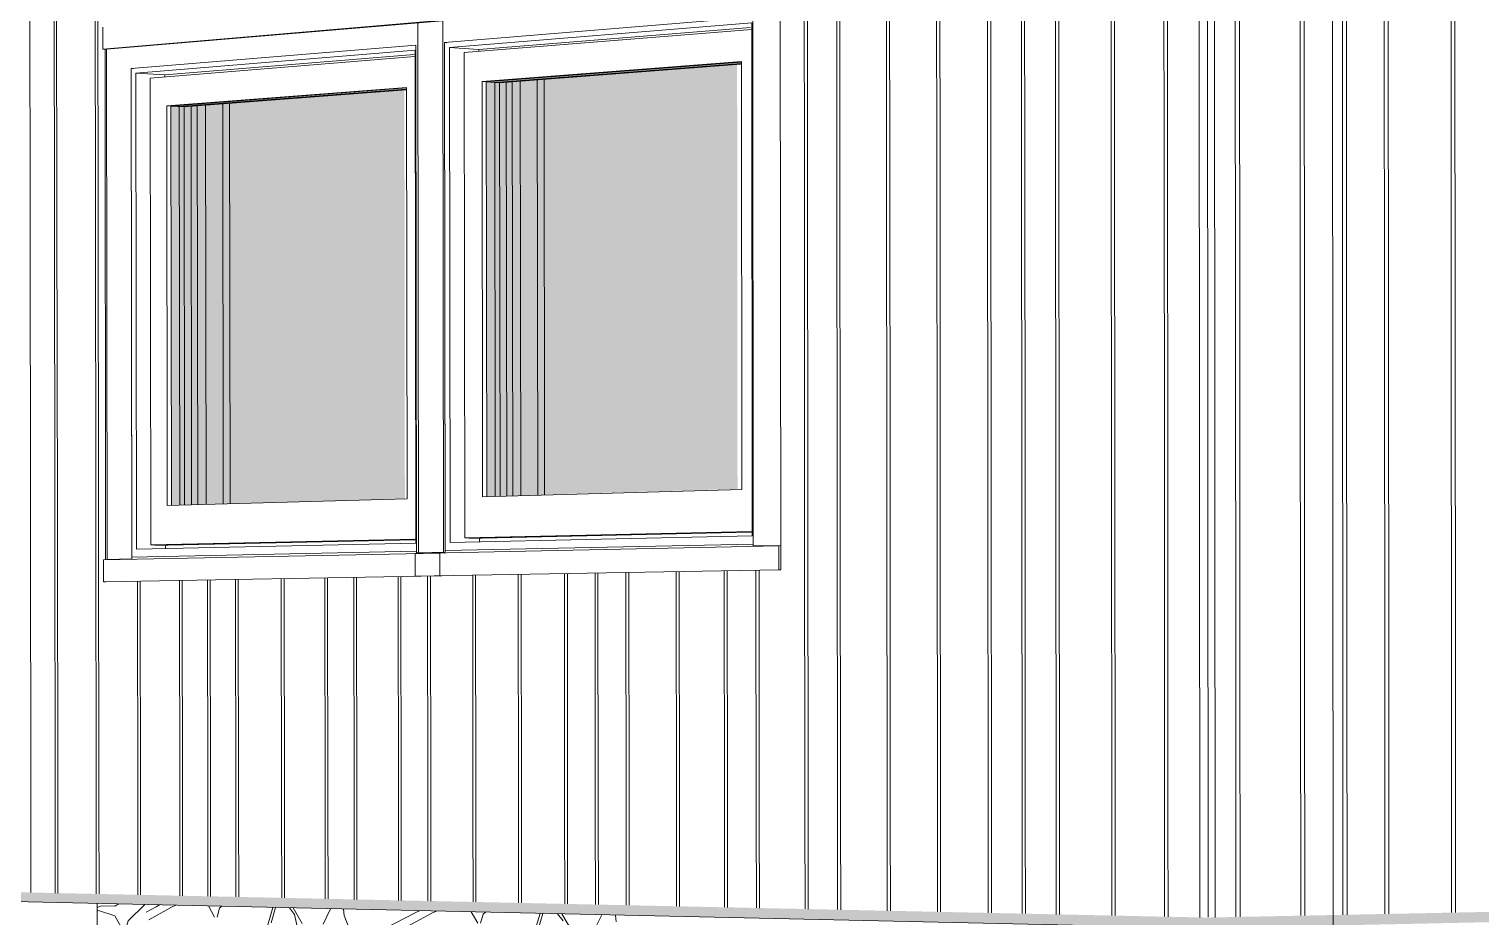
# Model space of a CAD drawing. Header units: inches. Extents: x 5690 to 5695, y -585 to 907.
# Drawn here: x 5691.4901 to 5691.6791, y 126.546 to 126.6616 of the extents above; entities that cross this region are included whole.
import ezdxf

# ---------------------------------------------------------------- set-up
doc = ezdxf.new("R2010")
doc.units = ezdxf.units.IN
doc.header["$MEASUREMENT"] = 0
for name, color, linetype, lineweight in [('A-CLNG', 13, 'Continuous', 13), ('A-GLAZ-2', 151, 'Continuous', 9), ('A-WALL-PATT-1', 111, 'Continuous', 9), ('G-ANNO-SYMB-1', 111, 'Continuous', 9), ('I-WALL', 2, 'Continuous', 13), ('I-WALL-1', 2, 'Continuous', 9), ('S-FNDN', 32, 'Continuous', 13), ('S-FNDN-1', 32, 'Continuous', 9)]:
    doc.layers.add(name, color=color, linetype=linetype, lineweight=lineweight)
doc.layers.add('A-GLAZ-1', color=151, linetype='Continuous', lineweight=13, transparency=0.75)

# ---------------------------------------------------------------- blocks, each defined once
blk = doc.blocks.new('FP_57-3D View 1 Copy 1')
at = {"layer": 'A-WALL-PATT-1'}
for p, q in [((8147.4906, 126.64622), (8147.49056, 126.6902)), ((8147.49104, 126.64625), (8147.491, 126.69025)), ((8147.49748, 126.64667), (8147.49745, 126.69091)), ((8147.49793, 126.64669), (8147.49789, 126.69095)), ((8147.47452, 126.64518), (8147.47448, 126.68856)), ((8147.47494, 126.64521), (8147.4749, 126.6886)), ((8147.47892, 126.64547), (8147.47889, 126.68901)), ((8147.47935, 126.6455), (8147.47931, 126.68905)), ((8147.48336, 126.64575), (8147.48333, 126.68947)), ((8147.4838, 126.64578), (8147.48376, 126.68951)), ((8147.45489, 126.64392), (8147.45485, 126.68656)), ((8147.4553, 126.64395), (8147.45526, 126.6866)), ((8147.46136, 126.64434), (8147.46132, 126.68722)), ((8147.46177, 126.64436), (8147.46173, 126.68726)), ((8147.4679, 126.64476), (8147.46786, 126.68788)), ((8147.46832, 126.64478), (8147.46828, 126.68793)), ((8147.45066, 126.64365), (8147.45062, 126.68612)), ((8147.45107, 126.64367), (8147.45103, 126.68616)), ((8147.34987, 126.63715), (8147.34982, 126.67582)), ((8147.35304, 126.63735), (8147.35298, 126.67615)), ((8147.35338, 126.63737), (8147.35332, 126.67618)), ((8147.35839, 126.6377), (8147.35834, 126.67669)), ((8147.35873, 126.63772), (8147.35868, 126.67673)), ((8147.49752, 126.60244), (8147.49748, 126.64667)), ((8147.49748, 126.64667), (8147.49748, 126.64667)), ((8147.49796, 126.60245), (8147.49793, 126.64669)), ((8147.49793, 126.64669), (8147.49793, 126.64669)), ((8147.46794, 126.60164), (8147.4679, 126.64476)), ((8147.4679, 126.64476), (8147.4679, 126.64476)), ((8147.46836, 126.60166), (8147.46832, 126.64478)), ((8147.46832, 126.64478), (8147.46832, 126.64478)), ((8147.47455, 126.60182), (8147.47452, 126.64518)), ((8147.47452, 126.64518), (8147.47452, 126.64518)), ((8147.47498, 126.60183), (8147.47494, 126.64521)), ((8147.47494, 126.64521), (8147.47494, 126.64521)), ((8147.47896, 126.60194), (8147.47892, 126.64547)), ((8147.47892, 126.64547), (8147.47892, 126.64547)), ((8147.47939, 126.60195), (8147.47935, 126.6455)), ((8147.47935, 126.6455), (8147.47935, 126.6455)), ((8147.4834, 126.60206), (8147.48336, 126.64575)), ((8147.48336, 126.64575), (8147.48336, 126.64575)), ((8147.48383, 126.60207), (8147.4838, 126.64578)), ((8147.4838, 126.64578), (8147.4838, 126.64578)), ((8147.49063, 126.60225), (8147.4906, 126.64622)), ((8147.4906, 126.64622), (8147.4906, 126.64622)), ((8147.49107, 126.60226), (8147.49104, 126.64625)), ((8147.49104, 126.64625), (8147.49104, 126.64625)), ((8147.4507, 126.60118), (8147.45066, 126.64365)), ((8147.45066, 126.64365), (8147.45066, 126.64365)), ((8147.45111, 126.60119), (8147.45107, 126.64367)), ((8147.45107, 126.64367), (8147.45107, 126.64367)), ((8147.45493, 126.6013), (8147.45489, 126.64392)), ((8147.45489, 126.64392), (8147.45489, 126.64392)), ((8147.45534, 126.60131), (8147.4553, 126.64395)), ((8147.4553, 126.64395), (8147.4553, 126.64395)), ((8147.46139, 126.60147), (8147.46136, 126.64434)), ((8147.46136, 126.64434), (8147.46136, 126.64434)), ((8147.46181, 126.60148), (8147.46177, 126.64436)), ((8147.46177, 126.64436), (8147.46177, 126.64436)), ((8147.35309, 126.59857), (8147.35304, 126.63735)), ((8147.35304, 126.63735), (8147.35304, 126.63735)), ((8147.35343, 126.59858), (8147.35338, 126.63737)), ((8147.35338, 126.63737), (8147.35338, 126.63737)), ((8147.35844, 126.59871), (8147.35839, 126.6377)), ((8147.35839, 126.6377), (8147.35839, 126.6377)), ((8147.35878, 126.59872), (8147.35873, 126.63772)), ((8147.35873, 126.63772), (8147.35873, 126.63772)), ((8147.34992, 126.59848), (8147.34987, 126.63715)), ((8147.34987, 126.63715), (8147.34987, 126.63715)), ((8147.45497, 126.55869), (8147.45493, 126.6013)), ((8147.45493, 126.6013), (8147.45493, 126.6013)), ((8147.45538, 126.55868), (8147.45534, 126.60131)), ((8147.45534, 126.60131), (8147.45534, 126.60131)), ((8147.46143, 126.55862), (8147.46139, 126.60147)), ((8147.46139, 126.60147), (8147.46139, 126.60147)), ((8147.46185, 126.55861), (8147.46181, 126.60148)), ((8147.46181, 126.60148), (8147.46181, 126.60148)), ((8147.46797, 126.55854), (8147.46794, 126.60164)), ((8147.46794, 126.60164), (8147.46794, 126.60164)), ((8147.46839, 126.55854), (8147.46836, 126.60166)), ((8147.46836, 126.60166), (8147.46836, 126.60166)), ((8147.47459, 126.55847), (8147.47455, 126.60182)), ((8147.47455, 126.60182), (8147.47455, 126.60182)), ((8147.47502, 126.55847), (8147.47498, 126.60183)), ((8147.47498, 126.60183), (8147.47498, 126.60183)), ((8147.479, 126.55842), (8147.47896, 126.60194)), ((8147.47896, 126.60194), (8147.47896, 126.60194)), ((8147.47942, 126.55842), (8147.47939, 126.60195)), ((8147.47939, 126.60195), (8147.47939, 126.60195)), ((8147.48344, 126.55838), (8147.4834, 126.60206)), ((8147.4834, 126.60206), (8147.4834, 126.60206)), ((8147.48387, 126.55837), (8147.48383, 126.60207)), ((8147.48383, 126.60207), (8147.48383, 126.60207)), ((8147.49067, 126.5583), (8147.49063, 126.60225)), ((8147.49063, 126.60225), (8147.49063, 126.60225)), ((8147.49111, 126.55829), (8147.49107, 126.60226)), ((8147.49107, 126.60226), (8147.49107, 126.60226)), ((8147.49755, 126.55822), (8147.49752, 126.60244)), ((8147.49752, 126.60244), (8147.49752, 126.60244)), ((8147.49799, 126.55822), (8147.49796, 126.60245)), ((8147.49796, 126.60245), (8147.49796, 126.60245)), ((8147.45074, 126.55873), (8147.4507, 126.60118)), ((8147.4507, 126.60118), (8147.4507, 126.60118)), ((8147.45115, 126.55873), (8147.45111, 126.60119)), ((8147.45111, 126.60119), (8147.45111, 126.60119)), ((8147.34997, 126.55983), (8147.34992, 126.59848)), ((8147.34992, 126.59848), (8147.34992, 126.59848)), ((8147.35314, 126.55979), (8147.35309, 126.59857)), ((8147.35309, 126.59857), (8147.35309, 126.59857)), ((8147.35348, 126.55979), (8147.35343, 126.59858)), ((8147.35343, 126.59858), (8147.35343, 126.59858)), ((8147.35849, 126.55974), (8147.35844, 126.59871)), ((8147.35844, 126.59871), (8147.35844, 126.59871)), ((8147.35883, 126.55973), (8147.35878, 126.59872)), ((8147.35878, 126.59872), (8147.35878, 126.59872)), ((8147.37701, 126.55953), (8147.37698, 126.58991)), ((8147.38262, 126.55947), (8147.38258, 126.59001)), ((8147.38298, 126.55947), (8147.38294, 126.59001)), ((8147.38828, 126.55941), (8147.38824, 126.59011)), ((8147.38864, 126.55941), (8147.38861, 126.59012)), ((8147.39205, 126.55937), (8147.39201, 126.59018)), ((8147.39242, 126.55937), (8147.39238, 126.59018)), ((8147.39782, 126.55931), (8147.39778, 126.59028)), ((8147.39819, 126.5593), (8147.39815, 126.59029)), ((8147.40165, 126.55927), (8147.40162, 126.59035)), ((8147.40202, 126.55926), (8147.40199, 126.59036)), ((8147.40752, 126.5592), (8147.40749, 126.59046)), ((8147.4079, 126.5592), (8147.40786, 126.59046)), ((8147.41346, 126.55914), (8147.41342, 126.59056)), ((8147.41384, 126.55913), (8147.4138, 126.59057)), ((8147.41946, 126.55907), (8147.41942, 126.59067)), ((8147.41984, 126.55907), (8147.41981, 126.59068)), ((8147.42345, 126.55903), (8147.42341, 126.59074)), ((8147.42384, 126.55902), (8147.4238, 126.59075)), ((8147.42747, 126.55899), (8147.42744, 126.59081)), ((8147.42786, 126.55898), (8147.42783, 126.59082)), ((8147.43402, 126.55891), (8147.43399, 126.59093)), ((8147.43442, 126.55891), (8147.43438, 126.59094)), ((8147.44025, 126.55885), (8147.44022, 126.59104)), ((8147.44065, 126.55884), (8147.44062, 126.59105)), ((8147.4444, 126.5588), (8147.44436, 126.59112)), ((8147.4448, 126.5588), (8147.44477, 126.59113)), ((8147.3639, 126.55968), (8147.36386, 126.58967)), ((8147.36424, 126.55967), (8147.36421, 126.58968)), ((8147.36936, 126.55962), (8147.36932, 126.58977)), ((8147.36971, 126.55961), (8147.36967, 126.58978)), ((8147.373, 126.55958), (8147.37296, 126.58984)), ((8147.37335, 126.55957), (8147.37331, 126.58984)), ((8147.37666, 126.55954), (8147.37662, 126.5899)), ((8147.34999, 126.54916), (8147.34997, 126.55983)), ((8147.34997, 126.55983), (8147.34997, 126.55983)), ((8147.35315, 126.54909), (8147.35314, 126.55979)), ((8147.35314, 126.55979), (8147.35314, 126.55979)), ((8147.35349, 126.54909), (8147.35348, 126.55979)), ((8147.35348, 126.55979), (8147.35348, 126.55979)), ((8147.3585, 126.54898), (8147.35849, 126.55974)), ((8147.35849, 126.55974), (8147.35849, 126.55974)), ((8147.35885, 126.54897), (8147.35883, 126.55973)), ((8147.35883, 126.55973), (8147.35883, 126.55973)), ((8147.36391, 126.54886), (8147.3639, 126.55968)), ((8147.3639, 126.55968), (8147.3639, 126.55968)), ((8147.36426, 126.54886), (8147.36424, 126.55967)), ((8147.36424, 126.55967), (8147.36424, 126.55967)), ((8147.36937, 126.54875), (8147.36936, 126.55962)), ((8147.36936, 126.55962), (8147.36936, 126.55962)), ((8147.36973, 126.54874), (8147.36971, 126.55961)), ((8147.36971, 126.55961), (8147.36971, 126.55961)), ((8147.37301, 126.54867), (8147.373, 126.55958)), ((8147.373, 126.55958), (8147.373, 126.55958)), ((8147.37336, 126.54866), (8147.37335, 126.55957)), ((8147.37335, 126.55957), (8147.37335, 126.55957)), ((8147.37667, 126.54859), (8147.37666, 126.55954)), ((8147.37666, 126.55954), (8147.37666, 126.55954)), ((8147.37703, 126.54858), (8147.37701, 126.55953)), ((8147.37701, 126.55953), (8147.37701, 126.55953)), ((8147.38263, 126.54847), (8147.38262, 126.55947)), ((8147.38262, 126.55947), (8147.38262, 126.55947)), ((8147.38299, 126.54846), (8147.38298, 126.55947)), ((8147.38298, 126.55947), (8147.38298, 126.55947)), ((8147.38829, 126.54834), (8147.38828, 126.55941)), ((8147.38828, 126.55941), (8147.38828, 126.55941)), ((8147.38866, 126.54834), (8147.38864, 126.55941)), ((8147.38864, 126.55941), (8147.38864, 126.55941)), ((8147.39206, 126.54826), (8147.39205, 126.55937)), ((8147.39205, 126.55937), (8147.39205, 126.55937)), ((8147.39243, 126.54826), (8147.39242, 126.55937)), ((8147.39242, 126.55937), (8147.39242, 126.55937)), ((8147.39783, 126.54814), (8147.39782, 126.55931)), ((8147.39782, 126.55931), (8147.39782, 126.55931)), ((8147.3982, 126.54813), (8147.39819, 126.5593)), ((8147.39819, 126.5593), (8147.39819, 126.5593)), ((8147.40166, 126.54806), (8147.40165, 126.55927)), ((8147.40165, 126.55927), (8147.40165, 126.55927)), ((8147.40204, 126.54805), (8147.40202, 126.55926)), ((8147.40202, 126.55926), (8147.40202, 126.55926)), ((8147.40753, 126.54794), (8147.40752, 126.5592)), ((8147.40752, 126.5592), (8147.40752, 126.5592)), ((8147.40791, 126.54793), (8147.4079, 126.5592)), ((8147.4079, 126.5592), (8147.4079, 126.5592)), ((8147.41347, 126.54781), (8147.41346, 126.55914)), ((8147.41346, 126.55914), (8147.41346, 126.55914)), ((8147.41385, 126.5478), (8147.41384, 126.55913)), ((8147.41384, 126.55913), (8147.41384, 126.55913)), ((8147.41947, 126.54768), (8147.41946, 126.55907)), ((8147.41946, 126.55907), (8147.41946, 126.55907)), ((8147.41985, 126.54767), (8147.41984, 126.55907)), ((8147.41984, 126.55907), (8147.41984, 126.55907)), ((8147.42346, 126.5476), (8147.42345, 126.55903)), ((8147.42345, 126.55903), (8147.42345, 126.55903)), ((8147.42385, 126.54759), (8147.42384, 126.55902)), ((8147.42384, 126.55902), (8147.42384, 126.55902)), ((8147.42748, 126.54751), (8147.42747, 126.55899)), ((8147.42747, 126.55899), (8147.42747, 126.55899)), ((8147.42787, 126.5475), (8147.42786, 126.55898)), ((8147.42786, 126.55898), (8147.42786, 126.55898)), ((8147.43403, 126.54737), (8147.43402, 126.55891)), ((8147.43402, 126.55891), (8147.43402, 126.55891)), ((8147.43443, 126.54736), (8147.43442, 126.55891)), ((8147.43442, 126.55891), (8147.43442, 126.55891)), ((8147.44026, 126.54724), (8147.44025, 126.55885)), ((8147.44025, 126.55885), (8147.44025, 126.55885)), ((8147.44066, 126.54723), (8147.44065, 126.55884)), ((8147.44065, 126.55884), (8147.44065, 126.55884)), ((8147.44441, 126.54715), (8147.4444, 126.5588)), ((8147.4444, 126.5588), (8147.4444, 126.5588)), ((8147.44481, 126.54714), (8147.4448, 126.5588)), ((8147.4448, 126.5588), (8147.4448, 126.5588)), ((8147.45075, 126.54702), (8147.45074, 126.55873)), ((8147.45074, 126.55873), (8147.45074, 126.55873)), ((8147.45116, 126.54701), (8147.45115, 126.55873)), ((8147.45115, 126.55873), (8147.45115, 126.55873)), ((8147.45498, 126.54693), (8147.45497, 126.55869)), ((8147.45497, 126.55869), (8147.45497, 126.55869)), ((8147.45539, 126.54692), (8147.45538, 126.55868)), ((8147.45538, 126.55868), (8147.45538, 126.55868)), ((8147.46144, 126.54679), (8147.46143, 126.55862)), ((8147.46143, 126.55862), (8147.46143, 126.55862)), ((8147.46186, 126.54678), (8147.46185, 126.55861)), ((8147.46185, 126.55861), (8147.46185, 126.55861)), ((8147.46798, 126.54665), (8147.46797, 126.55854)), ((8147.46797, 126.55854), (8147.46797, 126.55854)), ((8147.4684, 126.54664), (8147.46839, 126.55854)), ((8147.46839, 126.55854), (8147.46839, 126.55854)), ((8147.4746, 126.54651), (8147.47459, 126.55847)), ((8147.47459, 126.55847), (8147.47459, 126.55847)), ((8147.47503, 126.5465), (8147.47502, 126.55847)), ((8147.47502, 126.55847), (8147.47502, 126.55847)), ((8147.47901, 126.54642), (8147.479, 126.55842)), ((8147.479, 126.55842), (8147.479, 126.55842)), ((8147.47944, 126.54641), (8147.47942, 126.55842)), ((8147.47942, 126.55842), (8147.47942, 126.55842)), ((8147.48345, 126.54632), (8147.48344, 126.55838)), ((8147.48344, 126.55838), (8147.48344, 126.55838)), ((8147.48388, 126.54631), (8147.48387, 126.55837)), ((8147.48387, 126.55837), (8147.48387, 126.55837)), ((8147.49068, 126.54617), (8147.49067, 126.5583)), ((8147.49067, 126.5583), (8147.49067, 126.5583)), ((8147.49112, 126.54616), (8147.49111, 126.55829)), ((8147.49111, 126.55829), (8147.49111, 126.55829)), ((8147.49756, 126.54602), (8147.49755, 126.55822)), ((8147.49755, 126.55822), (8147.49755, 126.55822)), ((8147.498, 126.54601), (8147.49799, 126.55822)), ((8147.49799, 126.55822), (8147.49799, 126.55822))]:
    blk.add_line(p, q, dxfattribs=at)
blk = doc.blocks.new('FP_65-3D View 1 Copy 1')
at = {"layer": 'A-WALL-PATT-1'}
for p, q in [((8147.50678, 126.62233), (8147.50675, 126.66663)), ((8147.50733, 126.62231), (8147.50729, 126.66659)), ((8147.51522, 126.62198), (8147.51519, 126.66598)), ((8147.51575, 126.62196), (8147.51572, 126.66594)), ((8147.52072, 126.62175), (8147.52069, 126.66556)), ((8147.52125, 126.62173), (8147.52122, 126.66552)), ((8147.52617, 126.62153), (8147.52614, 126.66514)), ((8147.5267, 126.6215), (8147.52667, 126.6651)), ((8147.53486, 126.62117), (8147.53484, 126.66447)), ((8147.53538, 126.62115), (8147.53535, 126.66443)), ((8147.50682, 126.57804), (8147.50678, 126.62233)), ((8147.50678, 126.62233), (8147.50678, 126.62233)), ((8147.50736, 126.57803), (8147.50733, 126.62231)), ((8147.50733, 126.62231), (8147.50733, 126.62231)), ((8147.51525, 126.57799), (8147.51522, 126.62198)), ((8147.51522, 126.62198), (8147.51522, 126.62198)), ((8147.51578, 126.57799), (8147.51575, 126.62196)), ((8147.51575, 126.62196), (8147.51575, 126.62196)), ((8147.52075, 126.57796), (8147.52072, 126.62175)), ((8147.52072, 126.62175), (8147.52072, 126.62175)), ((8147.52128, 126.57795), (8147.52125, 126.62173)), ((8147.52125, 126.62173), (8147.52125, 126.62173)), ((8147.5262, 126.57793), (8147.52617, 126.62153)), ((8147.52617, 126.62153), (8147.52617, 126.62153)), ((8147.52673, 126.57792), (8147.5267, 126.6215)), ((8147.5267, 126.6215), (8147.5267, 126.6215)), ((8147.53489, 126.57788), (8147.53486, 126.62117)), ((8147.53486, 126.62117), (8147.53486, 126.62117)), ((8147.53541, 126.57787), (8147.53538, 126.62115)), ((8147.53538, 126.62115), (8147.53538, 126.62115)), ((8147.50684, 126.54598), (8147.50682, 126.57804)), ((8147.50682, 126.57804), (8147.50682, 126.57804)), ((8147.50738, 126.54599), (8147.50736, 126.57803)), ((8147.50736, 126.57803), (8147.50736, 126.57803)), ((8147.51527, 126.54615), (8147.51525, 126.57799)), ((8147.51525, 126.57799), (8147.51525, 126.57799)), ((8147.51581, 126.54616), (8147.51578, 126.57799)), ((8147.51578, 126.57799), (8147.51578, 126.57799)), ((8147.52077, 126.54626), (8147.52075, 126.57796)), ((8147.52075, 126.57796), (8147.52075, 126.57796)), ((8147.5213, 126.54627), (8147.52128, 126.57795)), ((8147.52128, 126.57795), (8147.52128, 126.57795)), ((8147.52622, 126.54637), (8147.5262, 126.57793)), ((8147.5262, 126.57793), (8147.5262, 126.57793)), ((8147.52675, 126.54638), (8147.52673, 126.57792)), ((8147.52673, 126.57792), (8147.52673, 126.57792)), ((8147.53491, 126.54655), (8147.53489, 126.57788)), ((8147.53489, 126.57788), (8147.53489, 126.57788)), ((8147.53543, 126.54656), (8147.53541, 126.57787)), ((8147.53541, 126.57787), (8147.53541, 126.57787))]:
    blk.add_line(p, q, dxfattribs=at)
blk = doc.blocks.new('FP_73-3D View 1 Copy 1')
at = {"layer": 'A-WALL-PATT-1'}
for p, q in [((8147.35862, 126.54719), (8147.35914, 126.54741)), ((8147.35862, 126.54672), (8147.3588, 126.5468)), ((8147.3588, 126.5468), (8147.36089, 126.54613)), ((8147.35914, 126.54741), (8147.36089, 126.54737)), ((8147.36089, 126.54737), (8147.36142, 126.54767)), ((8147.36265, 126.54547), (8147.3648, 126.54759)), ((8147.36089, 126.54613), (8147.36195, 126.54425)), ((8147.3623, 126.54424), (8147.36265, 126.54547)), ((8147.36195, 126.54425), (8147.36195, 126.54239)), ((8147.3623, 126.54238), (8147.3623, 126.54424)), ((8147.36195, 126.54114), (8147.3609, 126.53808)), ((8147.36195, 126.54239), (8147.36195, 126.54114)), ((8147.36266, 126.53988), (8147.3623, 126.54238)), ((8147.36266, 126.53988), (8147.36371, 126.53675)), ((8147.36371, 126.53675), (8147.36266, 126.53988)), ((8147.3609, 126.53808), (8147.35881, 126.53567)), ((8147.35881, 126.53567), (8147.35863, 126.53528)), ((8147.35951, 126.53503), (8147.36056, 126.53623)), ((8147.36056, 126.53623), (8147.36196, 126.53618)), ((8147.36196, 126.53618), (8147.36407, 126.53487)), ((8147.36371, 126.53675), (8147.36477, 126.53609)), ((8147.36477, 126.53609), (8147.36499, 126.53627)), ((8147.35863, 126.53299), (8147.35951, 126.53503)), ((8147.36407, 126.53487), (8147.36499, 126.53386)), ((8147.35952, 126.5239), (8147.35864, 126.52601)), ((8147.36057, 126.52261), (8147.35952, 126.5239)), ((8147.35865, 126.52156), (8147.35953, 126.52204)), ((8147.35953, 126.52204), (8147.36093, 126.52136)), ((8147.36163, 126.52194), (8147.36057, 126.52261)), ((8147.36268, 126.52003), (8147.36163, 126.52194)), ((8147.36093, 126.52136), (8147.36233, 126.51943)), ((8147.36374, 126.51936), (8147.36268, 126.52003)), ((8147.36233, 126.51943), (8147.36339, 126.51689)), ((8147.36479, 126.51931), (8147.36374, 126.51936)), ((8147.36501, 126.51949), (8147.36479, 126.51931)), ((8147.36339, 126.51689), (8147.36409, 126.51499)), ((8147.36445, 126.51435), (8147.36501, 126.51683)), ((8147.36409, 126.51499), (8147.36374, 126.51315)), ((8147.3648, 126.51122), (8147.36445, 126.51435)), ((8147.36304, 126.51257), (8147.36129, 126.51081)), ((8147.36374, 126.51315), (8147.36304, 126.51257)), ((8147.36129, 126.51081), (8147.36024, 126.51025)), ((8147.36502, 126.51083), (8147.3648, 126.51122)), ((8147.35884, 126.51033), (8147.35866, 126.51045)), ((8147.35867, 126.50897), (8147.36164, 126.50831)), ((8147.36024, 126.51025), (8147.35884, 126.51033)), ((8147.36164, 126.50831), (8147.3634, 126.50758)), ((8147.3634, 126.50758), (8147.36411, 126.50567)), ((8147.36411, 126.50567), (8147.36446, 126.50441)), ((8147.36446, 126.50441), (8147.36446, 126.50407))]:
    blk.add_line(p, q, dxfattribs=at)
blk = doc.blocks.new('FP_74-3D View 1 Copy 1')
at = {"layer": 'A-WALL-PATT-1'}
for p, q in [((8147.36631, 126.5473), (8147.36498, 126.5466)), ((8147.36533, 126.5456), (8147.36828, 126.54726)), ((8147.36674, 126.54755), (8147.36631, 126.5473)), ((8147.36828, 126.54726), (8147.36886, 126.5475)), ((8147.37308, 126.54741), (8147.37389, 126.54597)), ((8147.37422, 126.54596), (8147.37455, 126.54712)), ((8147.37455, 126.54711), (8147.37481, 126.54737)), ((8147.38148, 126.54722), (8147.38057, 126.54406)), ((8147.38124, 126.54521), (8147.38182, 126.54721)), ((8147.38363, 126.54717), (8147.38428, 126.54631)), ((8147.3853, 126.54511), (8147.38413, 126.54716)), ((8147.389, 126.54705), (8147.38802, 126.54505)), ((8147.39067, 126.54701), (8147.39075, 126.54616)), ((8147.40008, 126.54654), (8147.39454, 126.5437)), ((8147.39904, 126.54478), (8147.40218, 126.54649)), ((8147.40055, 126.54679), (8147.40008, 126.54654)), ((8147.40218, 126.54649), (8147.4028, 126.54674)), ((8147.4073, 126.54664), (8147.40817, 126.54515)), ((8147.40887, 126.54633), (8147.40915, 126.5466)), ((8147.38428, 126.54631), (8147.38496, 126.54336)), ((8147.39075, 126.54616), (8147.39144, 126.54437)), ((8147.40852, 126.54515), (8147.40887, 126.54634)), ((8147.41627, 126.54644), (8147.41529, 126.54318)), ((8147.41601, 126.54436), (8147.41663, 126.54643)), ((8147.41855, 126.54638), (8147.41925, 126.54549)), ((8147.42034, 126.54426), (8147.41909, 126.54637)), ((8147.42428, 126.54625), (8147.42324, 126.54419)), ((8147.42607, 126.54621), (8147.42616, 126.54534))]:
    blk.add_line(p, q, dxfattribs=at)

msp = doc.modelspace()

# ---------------------------------------------------------------- hatches: boundary and pattern name
at = {"layer": 'A-CLNG'}
for points in [[(5691.64344, 126.54452), (5691.64344, 126.5459), (5691.40075, 126.55107), (5691.40075, 126.54996), (5691.64255, 126.54454)], [(5691.64344, 126.54452), (5691.87343, 126.5494), (5691.87342, 126.55053), (5691.64344, 126.5459), (5691.64344, 126.54565)]]:
    msp.add_hatch(color=256, dxfattribs=at).paths.add_polyline_path(points, flags=0)
at = {"layer": 'A-GLAZ-1'}
for points in [[(5691.54972, 126.6007), (5691.55724, 126.60092), (5691.55718, 126.65505), (5691.58287, 126.657), (5691.58288, 126.65725), (5691.54966, 126.65469), (5691.54972, 126.60162)], [(5691.5569, 126.60096), (5691.58236, 126.60169), (5691.58231, 126.65719), (5691.55684, 126.65515), (5691.5569, 126.60166)], [(5691.50867, 126.59958), (5691.5163, 126.5998), (5691.51623, 126.6519), (5691.53927, 126.65365), (5691.53929, 126.65389), (5691.50861, 126.65152), (5691.50867, 126.60042)], [(5691.51629, 126.5998), (5691.53906, 126.60045), (5691.539, 126.65372), (5691.51623, 126.6519), (5691.51629, 126.60043)]]:
    msp.add_hatch(color=256, dxfattribs=at).paths.add_polyline_path(points, flags=0)

# ---------------------------------------------------------------- linework, layer by layer
at = {"layer": 'A-CLNG'}
msp.add_line((5691.64344, 126.54452), (5691.40075, 126.54996), dxfattribs=at)
at = {"layer": 'A-GLAZ-2'}
for p, q in [((5691.54354, 126.66267), (5691.49976, 126.65896)), ((5691.49976, 126.65896), (5691.49976, 126.6618)), ((5691.50021, 126.65893), (5691.54399, 126.66264)), ((5691.54076, 126.66237), (5691.54083, 126.59337)), ((5691.54083, 126.59337), (5691.54076, 126.66237)), ((5691.54407, 126.59344), (5691.54399, 126.66264)), ((5691.54399, 126.66264), (5691.54407, 126.59344)), ((5691.54424, 126.65979), (5691.58434, 126.66309)), ((5691.54424, 126.65979), (5691.58434, 126.66309)), ((5691.54488, 126.65917), (5691.58421, 126.66238)), ((5691.58406, 126.66178), (5691.5487, 126.65892)), ((5691.58421, 126.66238), (5691.58428, 126.5956)), ((5691.58434, 126.66309), (5691.58441, 126.59451)), ((5691.58434, 126.66309), (5691.58441, 126.59428)), ((5691.58417, 126.66151), (5691.54678, 126.65849)), ((5691.50021, 126.65893), (5691.49976, 126.65896)), ((5691.50021, 126.65893), (5691.50029, 126.59253)), ((5691.50029, 126.59253), (5691.50021, 126.65893)), ((5691.50343, 126.65644), (5691.54051, 126.65948)), ((5691.50343, 126.65644), (5691.54051, 126.65948)), ((5691.50405, 126.65584), (5691.54041, 126.6588)), ((5691.54036, 126.65797), (5691.5059, 126.65519)), ((5691.54026, 126.65823), (5691.50783, 126.6556)), ((5691.54041, 126.6588), (5691.54048, 126.59463)), ((5691.54051, 126.65948), (5691.54059, 126.59359)), ((5691.54051, 126.65948), (5691.54059, 126.59337)), ((5691.54431, 126.59367), (5691.54424, 126.65979)), ((5691.54451, 126.65977), (5691.54424, 126.65979)), ((5691.54431, 126.59345), (5691.54424, 126.65979)), ((5691.54424, 126.65979), (5691.54451, 126.65977)), ((5691.54496, 126.59473), (5691.54488, 126.65917)), ((5691.54488, 126.65917), (5691.5487, 126.65892)), ((5691.54678, 126.65849), (5691.54685, 126.59532)), ((5691.5487, 126.65892), (5691.5487, 126.65865)), ((5691.50351, 126.59281), (5691.50343, 126.65644)), ((5691.5037, 126.65642), (5691.50343, 126.65644)), ((5691.50351, 126.5926), (5691.50343, 126.65644)), ((5691.50343, 126.65644), (5691.5037, 126.65642)), ((5691.54912, 126.65472), (5691.58289, 126.65733)), ((5691.58286, 126.65725), (5691.54966, 126.65469)), ((5691.58286, 126.65725), (5691.54966, 126.65469)), ((5691.54966, 126.65469), (5691.58286, 126.65725)), ((5691.55076, 126.65462), (5691.58282, 126.65709)), ((5691.5828, 126.65699), (5691.5514, 126.65458)), ((5691.58289, 126.65733), (5691.58294, 126.60161)), ((5691.50413, 126.59384), (5691.50405, 126.65584)), ((5691.50405, 126.65584), (5691.50783, 126.6556)), ((5691.5059, 126.65519), (5691.50598, 126.5944)), ((5691.50783, 126.6556), (5691.50783, 126.65535)), ((5691.54918, 126.60069), (5691.54912, 126.65472)), ((5691.54912, 126.65472), (5691.54966, 126.65469)), ((5691.54966, 126.65469), (5691.54972, 126.6007)), ((5691.55076, 126.65462), (5691.54966, 126.65469)), ((5691.54966, 126.65469), (5691.54972, 126.6007)), ((5691.54972, 126.6007), (5691.54966, 126.65469)), ((5691.54966, 126.65469), (5691.5514, 126.65458)), ((5691.55082, 126.60073), (5691.55076, 126.65462)), ((5691.5514, 126.65458), (5691.55145, 126.60075)), ((5691.55226, 126.65465), (5691.55232, 126.60078)), ((5691.55304, 126.65471), (5691.5531, 126.6008)), ((5691.55409, 126.6548), (5691.55415, 126.60083)), ((5691.55635, 126.60089), (5691.55629, 126.65498)), ((5691.55629, 126.65498), (5691.55635, 126.60089)), ((5691.55718, 126.65505), (5691.55724, 126.60092)), ((5691.50807, 126.65155), (5691.53929, 126.65396)), ((5691.53927, 126.65389), (5691.50861, 126.65152)), ((5691.53927, 126.65389), (5691.50861, 126.65152)), ((5691.50861, 126.65152), (5691.53927, 126.65389)), ((5691.5097, 126.65146), (5691.53923, 126.65373)), ((5691.53921, 126.65364), (5691.51033, 126.65142)), ((5691.53929, 126.65396), (5691.53935, 126.60042)), ((5691.50813, 126.59956), (5691.50807, 126.65155)), ((5691.50807, 126.65155), (5691.50861, 126.65152)), ((5691.50861, 126.65152), (5691.50867, 126.59958)), ((5691.5097, 126.65146), (5691.50861, 126.65152)), ((5691.50861, 126.65152), (5691.50867, 126.59958)), ((5691.50867, 126.59958), (5691.50861, 126.65152)), ((5691.50861, 126.65152), (5691.51033, 126.65142)), ((5691.50976, 126.59961), (5691.5097, 126.65146)), ((5691.51033, 126.65142), (5691.51039, 126.59963)), ((5691.51124, 126.6515), (5691.5113, 126.59965)), ((5691.51204, 126.65156), (5691.51211, 126.59968)), ((5691.51312, 126.65165), (5691.51319, 126.59971)), ((5691.51542, 126.59977), (5691.51536, 126.65183)), ((5691.51536, 126.65183), (5691.51542, 126.59977)), ((5691.51623, 126.6519), (5691.5163, 126.5998)), ((5691.58294, 126.60161), (5691.54918, 126.60069)), ((5691.53935, 126.60042), (5691.50813, 126.59956)), ((5691.58428, 126.5956), (5691.54496, 126.59473)), ((5691.54685, 126.59532), (5691.58422, 126.59616)), ((5691.5842, 126.59613), (5691.5474, 126.59531)), ((5691.5474, 126.59531), (5691.5842, 126.59613)), ((5691.58413, 126.59606), (5691.54913, 126.59528)), ((5691.54048, 126.59463), (5691.50413, 126.59384)), ((5691.50598, 126.5944), (5691.54043, 126.59517)), ((5691.50652, 126.59439), (5691.50598, 126.5944)), ((5691.54041, 126.59515), (5691.50652, 126.59439)), ((5691.50652, 126.59439), (5691.54041, 126.59515)), ((5691.50652, 126.59439), (5691.50824, 126.59436)), ((5691.50791, 126.59435), (5691.50791, 126.59392)), ((5691.54034, 126.59508), (5691.50824, 126.59436)), ((5691.54038, 126.59329), (5691.58773, 126.59427)), ((5691.58441, 126.59451), (5691.54431, 126.59367)), ((5691.5474, 126.59531), (5691.54685, 126.59532)), ((5691.5474, 126.59531), (5691.54913, 126.59528)), ((5691.54877, 126.59527), (5691.54877, 126.59482)), ((5691.588, 126.59435), (5691.58441, 126.59428)), ((5691.588, 126.59432), (5691.58773, 126.59427)), ((5691.58773, 126.59427), (5691.58773, 126.59118)), ((5691.49984, 126.59245), (5691.54362, 126.59335)), ((5691.49984, 126.59245), (5691.50029, 126.59253)), ((5691.49985, 126.5896), (5691.49984, 126.59245)), ((5691.50351, 126.5926), (5691.50029, 126.59253)), ((5691.54059, 126.59359), (5691.50351, 126.59281)), ((5691.54038, 126.59329), (5691.54083, 126.59337)), ((5691.54039, 126.59033), (5691.54038, 126.59329)), ((5691.54407, 126.59344), (5691.54059, 126.59337)), ((5691.54431, 126.59345), (5691.54083, 126.59337)), ((5691.54407, 126.59344), (5691.54362, 126.59335)), ((5691.54362, 126.59335), (5691.54362, 126.59039)), ((5691.54362, 126.59039), (5691.49985, 126.5896)), ((5691.58773, 126.59118), (5691.54039, 126.59033)), ((5691.54066, 126.59033), (5691.54039, 126.59033)), ((5691.54362, 126.59039), (5691.54389, 126.59038)), ((5691.58773, 126.59118), (5691.588, 126.59118)), ((5691.50012, 126.5896), (5691.49985, 126.5896))]:
    msp.add_line(p, q, dxfattribs=at)
at = {"layer": 'G-ANNO-SYMB-1'}
msp.add_line((5691.65957, 126.97836), (5691.66015, 126.15161), dxfattribs=at)
at = {"layer": 'I-WALL'}
for p, q in [((5691.64255, 126.54592), (5691.64236, 126.79024)), ((5691.64435, 126.78883), (5691.64453, 126.54593)), ((5691.64364, 126.54594), (5691.64348, 126.76257)), ((5691.58785, 126.74486), (5691.588, 126.59118)), ((5691.50011, 126.59245), (5691.50003, 126.65896))]:
    msp.add_line(p, q, dxfattribs=at)
at = {"layer": 'S-FNDN'}
msp.add_line((5691.49908, 126.50445), (5691.49902, 126.54773), dxfattribs=at)

# ---------------------------------------------------------------- block references
at = {"layer": 'I-WALL-1'}
for name in ['FP_57-3D View 1 Copy 1', 'FP_65-3D View 1 Copy 1']:
    msp.add_blockref(name, (-2455.8596, 0), dxfattribs=at)
at = {"layer": 'S-FNDN-1'}
for name in ['FP_73-3D View 1 Copy 1', 'FP_74-3D View 1 Copy 1']:
    msp.add_blockref(name, (-2455.8596, 0), dxfattribs=at)

doc.saveas('drawing.dxf')
